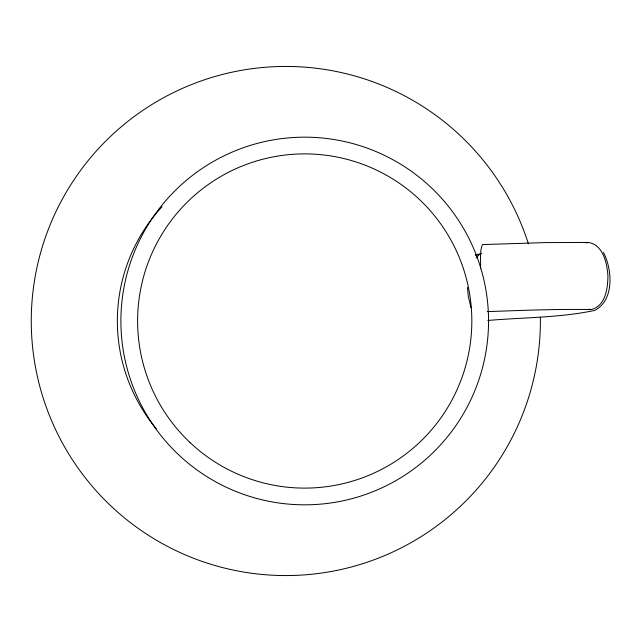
<?xml version="1.0" encoding="UTF-8"?>
<svg xmlns="http://www.w3.org/2000/svg" width="642" height="642" viewBox="0 0 642 642"><rect width="100%" height="100%" fill="white"/><g stroke="black" fill="none" stroke-linecap="round" stroke-linejoin="round"><path stroke-width="0.96" d="M476.147 258.028L478.988 254.665L481.348 253.799M586.339 242.981L588.208 242.443C603.039 244.506 606.907 262.73 607.894 275.233C607.966 287.776 605.647 306.266 591.049 309.58C556.429 308.962 521.802 310.391 487.214 311.627M481.195 253.606L475.257 255.043L478.988 254.665M487.856 320.47C523.471 317.357 559.792 317.886 594.845 310.375C614.506 300.015 612.356 269.528 603.464 252.426M588.208 242.443L545.275 242.596L482.471 244.57C479.349 251.776 481.01 260.419 480.505 268.163M589.139 309.203L591.049 309.58M470.971 307.751L468.267 296.187L467.48 287.496M540.355 317.172A254.561 254.561 0 0 1 184.15 554.375A254.561 254.561 0 0 1 115.311 131.987A254.561 254.561 0 0 1 528.398 243.816M156.303 428.736A168.469 168.469 0 0 1 162.049 206.708M189.839 442.354A167.105 167.105 0 0 0 467.256 359.817A167.105 167.105 0 0 0 257.065 160.829A167.105 167.105 0 0 0 189.839 442.354M178.34 454.496A183.837 183.837 0 0 0 483.522 363.701A183.837 183.837 0 0 0 252.298 144.803A183.837 183.837 0 0 0 178.34 454.496"/></g></svg>
